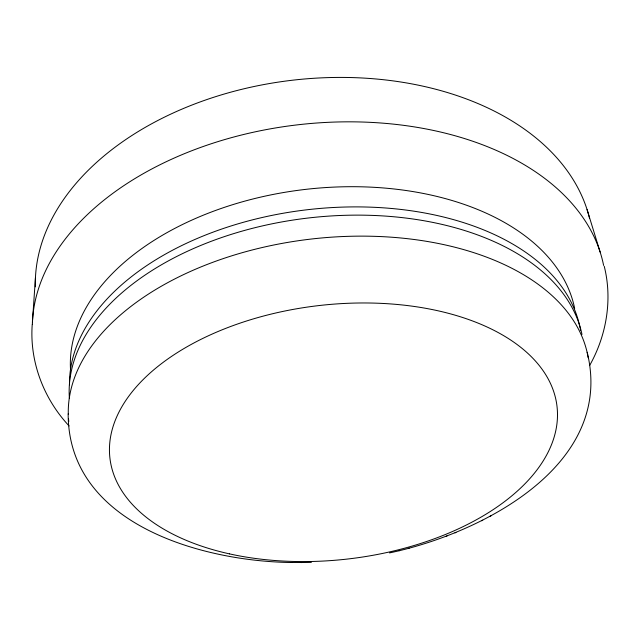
<?xml version="1.0" encoding="UTF-8"?>
<svg xmlns="http://www.w3.org/2000/svg" width="640" height="640" viewBox="0 0 640 640"><rect width="100%" height="100%" fill="white"/><g stroke="black" fill="none" stroke-linecap="round" stroke-linejoin="round"><path stroke-width="0.96" d="M68.168 413.888C68.128 524.192 201.824 561.264 291.208 562.504L291.8 562.512M32.248 324.288C29.384 361.464 43.704 398.896 69.104 425.936M32.424 322.144L35.44 277.856M589.72 365.32C606.48 335.56 612.632 299.568 604.232 266.248M389.512 552.912C480.152 533.856 615.112 465.984 587.176 352.296M481.728 520.76L482.728 520.232M489.904 516.448L490.968 515.888M446.112 536.344L446.984 536.008M454.992 532.872L455.944 532.504M399.048 550.728L399.584 550.592M408.496 548.328L409.128 548.168M291.208 562.504L311.368 562.408M301.072 562.568L301.568 562.576M587.056 209.528L600.12 252.008M70.52 369.64A254.16 157.4 -6.6 0 1 303.12 189.672A254.16 157.4 -6.6 0 1 574.664 308.488M69.496 384.776A257.256 156.2 -6.6 0 1 309.232 209.512A257.256 156.2 -6.6 0 1 580.008 327.576M580.184 328.488A257.256 156.2 -6.6 0 1 580.512 330.312M69.4 398.392A258.512 155.688 -6.6 0 1 304.864 218.416A258.512 155.688 -6.6 0 1 581.992 334.432M68.776 421.584A261.72 154.344 -6.6 0 1 68.528 418.856M68.296 414.272A261.72 154.344 -6.6 0 1 311.88 238.968A261.72 154.344 -6.6 0 1 587.712 355.104M587.888 356A261.72 154.344 -6.6 0 1 588.2 357.808M32.352 324.128A287.912 184.448 -6.6 0 1 303.6 124.168A287.912 184.448 -6.6 0 1 603.608 265.424M35.352 286.848A279.928 186.856 -6.6 0 1 289.408 80.584A279.928 186.856 -6.6 0 1 589.52 218.24M229.52 553.888A225.032 127.536 -6.6 0 0 557.304 409.512A225.032 127.536 -6.6 0 0 213.584 333.424A225.032 127.536 -6.6 0 0 229.52 553.888"/></g></svg>
